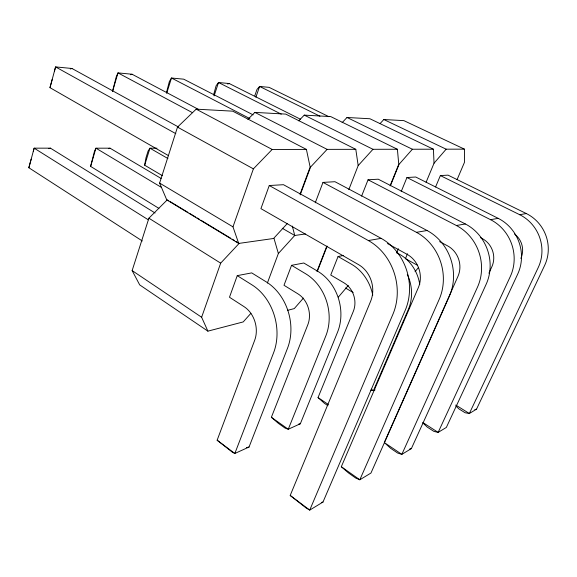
<?xml version="1.0" encoding="UTF-8"?>
<svg xmlns="http://www.w3.org/2000/svg" width="577" height="577" viewBox="0 0 577 577"><rect width="100%" height="100%" fill="white"/><g stroke="black" fill="none" stroke-linecap="round" stroke-linejoin="round"><path stroke-width="0.87" d="M213.569 94.981L216.094 85.793L218.51 82.511L229.257 83.542L300.61 119.302M166.443 92.673L169.35 81.559L171.463 78.01L183.724 79.179L253.115 114.859M162.433 175.696L144.654 165.202L145.995 157.745L148.101 150.986L149.962 148.202L156.987 148.202M112.551 91.231L116.273 76.741L117.982 72.89L132.068 74.238L198.012 109.168M158.884 208.362L90.611 166.392L94.505 151.167L95.941 148.181L110.048 148.188L161.098 178.444M54.454 71.137L55.587 66.91L71.966 68.483L178.293 126.904M33.286 151.369L34.151 148.159L50.459 148.166L155.076 213M168.621 155.711L49.975 87.668L55.587 66.91L175.819 133.662M142.303 240.977L28.85 167.748L34.151 148.159L148.311 219.808M49.975 87.668L52.233 79.374M28.85 167.748L31.18 159.144M90.611 166.392L95.941 148.181L161.481 187.431M112.602 91.253L117.982 72.89L192.494 112.695M166.688 93.33L171.463 78.01L249.913 118.624M144.654 165.202L149.962 148.202L167.929 158.545M267.36 283.076L278.366 253.512L274.003 238.424L238.698 243.436L166.767 199.887L159.613 183.082L177.5 127.113L196.18 109.154L232.69 111.166L306.401 149.407L310.145 167.078L300.105 194.052M250.923 313.297L243.22 321.923L207.893 331.148L139.684 284.887L132.14 270.591L148.895 218.2L167.265 199.851L168.794 200.782M214.11 95.883L218.51 82.511L281.244 114.145M254.818 95.739L256.96 89.5L259.592 86.442L269.106 87.358L328.89 116.684M255.899 97.188L259.592 86.442L319.947 116.208M238.698 243.436L232.978 226.855L253.39 168.852L272.171 149.457L306.401 149.407M207.893 331.148L201.625 317.256L220.674 263.148L239.174 243.371M269.25 185.527L260.927 208.643L358.605 264.663A26.895 23.102 75.2 0 1 370.672 301.151L290.195 495.455L305.94 507.854L309.734 510.09L322.99 502.062L405.213 310.332A52.557 45.569 74.9 0 0 381.137 238.359L283.48 184.698L269.25 185.527L368.35 240.544L381.137 238.359M237.255 275.633L229.48 297.249L244.085 306.675A24.703 19.459 75.9 0 1 254.673 340.3L217.132 440.215L232.113 452.015L234.839 453.472L249.048 447.031L287.483 348.349A48.36 38.536 75.7 0 0 266.336 281.951L251.716 272.892L237.255 275.633L252.062 284.923A49.42 38.94 75.9 0 1 273.57 352.835L234.839 453.472L217.132 440.215M300.206 194.86L310.556 167.063L327.109 149.371L355.8 149.328L358.18 165.585L348.818 189.631M291.565 265.326L283.999 285.283L297.92 293.837A22.712 18.644 75.2 0 1 307.844 324.678L271.37 417.294L278.453 423.41L285.175 428.163L288.269 429.238L300.328 423.77L337.538 332.215A44.537 36.899 75.1 0 0 317.711 271.255L303.79 263.004L291.565 265.326L305.651 273.765A45.439 37.303 75.2 0 1 325.796 336.002L288.269 429.238L271.37 417.294M315.258 202.801L322.99 182.404L334.948 181.712L427.067 230.512A48.05 43.015 73.7 0 1 449.396 296.095L370.961 473.039L359.817 479.79L355.764 478.088L348.414 472.888L341.31 466.714L418.354 287.584A24.537 21.803 74 0 0 407.16 254.378L387.463 243.53M316.982 271.399L326.784 246.213M317.336 271.327L327.145 246.155M361.599 196.122L368.054 179.786L378.252 179.195L465.351 223.97A44.278 40.686 72 0 1 486.173 284.237L411.365 448.596L401.844 454.359L397.661 453.053L390.687 448.351L384.304 442.552L401.844 454.359L477.547 287.021A45.165 41.248 72.5 0 0 456.364 225.506L368.054 179.786M343.293 255.51L338.064 256.505L330.744 275.027L344 282.845A21.003 17.837 74.5 0 1 353.34 311.306L318.042 397.567L324.425 403.316L327.988 405.718M390.102 185.78L398.772 164.315L397.394 149.263L330.715 116.59L304.252 115.126L298.706 120.845M390.405 185.758L399.068 164.308L412.389 149.241L433.421 149.205L434.034 163.219L426.086 182.303M401.195 191.607L406.944 177.528L415.743 177.016L498.218 218.358A41.046 38.522 69.6 0 1 517.713 274.075L446.353 427.427L438.145 432.397L433.904 431.394L427.283 427.117L422.782 422.854M396.702 252.856L398.411 248.752M407.477 253.772L405.436 258.633L417.503 265.312M435.592 186.934L440.366 175.588L448.033 175.141L526.325 213.555A38.284 36.56 65.9 0 1 544.659 265.391L476.515 409.18L469.353 413.514L465.105 412.75L458.809 408.819L455.866 405.941M457.085 179.613L464.492 162.267L464.463 149.154L403.871 120.629L383.813 119.526L380.164 123.507M384.664 441.722L457.972 276.318A22.575 20.613 72.5 0 0 447.536 245.831L439.609 241.612M488.921 273.224L491.9 266.668A20.895 19.51 70.3 0 0 482.127 238.51L480.54 237.688M415.051 271.695L418.412 267.605M338.382 297.068L348.292 285.449M434.034 163.219L446.151 149.183L464.463 149.154M303.423 298.1L294.292 308.587L287.433 310.376M278.366 253.512L294.739 235.481L305.428 233.959M358.18 165.585L372.958 149.299L397.394 149.263M273.57 238.481L287.382 223.45M342.139 122.649L347.001 117.484L369.915 118.754L433.421 149.205M247.879 119.374L254.868 112.392L285.73 114.102L355.8 149.328M375.079 389.872L373.442 390.615L370.838 390.189M130.38 74.736L132.068 74.238M227.648 84.018L229.257 83.542M48.821 148.657L50.459 148.166M108.397 148.678L110.048 148.188M70.286 68.98L71.966 68.483M321.317 502.437L322.99 502.062M409.72 448.956L411.365 448.596M474.813 409.547L476.515 409.18M298.612 424.138L300.328 423.77M246.458 447.586L249.048 447.031M322.99 182.404L416.435 232.329L427.067 230.512M456.364 225.506L465.351 223.97M406.944 177.528L490.529 219.671L498.218 218.358M440.366 175.588L519.668 214.694L526.325 213.555M383.813 119.526L446.151 149.183M347.001 117.484L412.389 149.241M304.252 115.126L372.958 149.299M254.868 112.392L327.109 149.371M196.18 109.154L272.171 149.457M177.5 127.113L253.39 168.852M396.471 252.596L399.443 254.233A38.443 33.783 73.3 0 1 419.746 284.49M338.064 256.505L351.472 264.223A42.02 35.687 74.5 0 1 372.756 295.128M282.254 228.261L294.739 235.481L292.33 226.097M345.479 287.995L353.167 292.553M159.613 183.082L232.978 226.855M170.33 201.705L187.922 212.35M189.451 213.281L195.574 216.981M197.103 217.911L199.397 219.296M200.926 220.226L230.764 238.279M232.293 239.203L234.587 240.595M236.116 241.518L238.409 242.91M455.772 405.054L469.353 413.514L538.276 267.447A38.933 37.036 67 0 0 519.668 214.694M148.895 218.2L220.674 263.148M371.242 389.194L373.442 390.615L408.365 309.373A39.113 34.151 73.6 0 0 407.297 274.421M423.006 422.616L438.145 432.397L510.335 276.448A41.804 39.041 70.3 0 0 490.529 219.671M132.14 270.591L201.625 317.256M318.042 397.567L328.306 404.477M341.31 466.714L359.817 479.79L439.176 299.384A49.088 43.628 74 0 0 416.435 232.329M290.195 495.455L309.734 510.09L392.901 314.306A53.812 46.232 75.2 0 0 368.35 240.544M514.525 234.024A19.467 18.507 67.1 0 1 520.851 258.431"/></g></svg>
